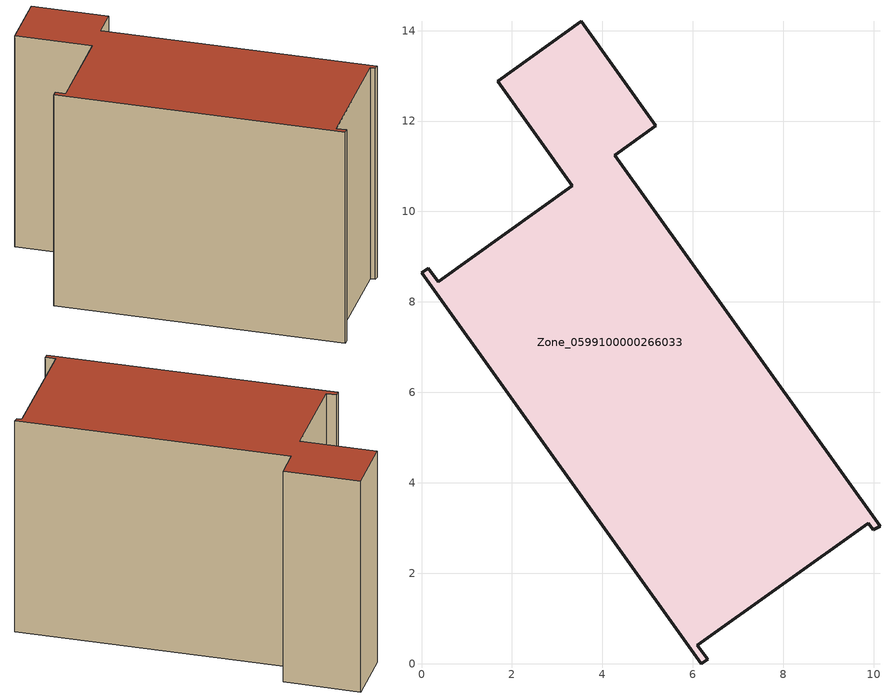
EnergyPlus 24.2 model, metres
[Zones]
Zone_0599100000266033
 floor ground (C_G): 3.34,10.57 1.69,12.88 3.53,14.21 5.18,11.9 4.27,11.24 10.14,3.04 9.99,2.96 9.88,3.11 6.1,0.41 6.33,0.1 6.19,0 0,8.65 0.15,8.75 0.37,8.45 z0
 wall outside (C_F): 5.18,11.9 3.53,14.21 1.69,12.88 3.34,10.57 0.37,8.45 0.15,8.75 0,8.65 6.19,0 6.33,0.1 6.1,0.41 9.88,3.11 9.99,2.96 10.14,3.04 4.27,11.24 5.18,11.9 z0:8.46
 roof outside (C_R): 10.14,3.04 4.27,11.24 5.18,11.9 3.53,14.21 1.69,12.88 3.34,10.57 0.37,8.45 0.15,8.75 0,8.65 6.19,0 6.33,0.1 6.1,0.41 9.88,3.11 9.99,2.96 z8.46
[BUILDING]
Pand.0599100000266033: North Axis=0; Terrain=City; Loads Convergence Tolerance Value=0.04; Temperature Convergence Tolerance Value=0.4; Solar Distribution=FullExterior; Maximum Number of Warmup Days=25; Minimum Number of Warmup Days=1
[Site:Location]
Rotterdam.The.Hague.AP_ZH_NLD Design_Conditions: Latitude=51.96; Longitude=4.45; Time Zone=1; Elevation=-4.5
[SITE:GROUNDTEMPERATURE:BUILDINGSURFACE]
18, 18, 18, 18, 18, 18, 18, 18, 18, 18, 18, 18
[MATERIAL] Thermal Absorptance=0.9; Solar Absorptance=0.7; Visible Absorptance=0.7
Name | Roughness | Thickness | Conductivity | Density | Specific Heat
G.TI.1975-1991 | MediumSmooth | 0.15 | 0.288461 | 540 | 1210
F.TI.1975-1991 | Rough | 0.3 | 0.230769 | 1920 | 840
R.TI.1975-1991 | MediumRough | 0.2 | 0.153846 | 1500 | 1000
[CONSTRUCTION]
C_G: G.TI.1975-1991
C_F: F.TI.1975-1991
C_R: R.TI.1975-1991
[ZONE]
Zone_0599100000266033: Type=1; Multiplier=1; Ceiling Height=Autocalculate; Volume=Autocalculate; Floor Area=autocalculate; Part of Total Floor Area=Yes
[ZONEINFILTRATION:DESIGNFLOWRATE]
Infil_Zone_0599100000266033: Zone or ZoneList or Space or SpaceList=Zone_0599100000266033; Schedule=AlwaysOn; Design Flow Rate Calculation Method=Flow/Area; Flow Rate per Floor Area=0.003; Constant Term Coefficient=1; Temperature Term Coefficient=0; Velocity Term Coefficient=0; Velocity Squared Term Coefficient=0
[HVACTEMPLATE:ZONE:IDEALLOADSAIRSYSTEM]
Zone_0599100000266033: Maximum Heating Supply Air Temperature=50; Minimum Cooling Supply Air Temperature=13; Maximum Heating Supply Air Humidity Ratio=0.0156; Minimum Cooling Supply Air Humidity Ratio=0.0077; Heating Limit=NoLimit; Cooling Limit=NoLimit; Dehumidification Control Type=ConstantSensibleHeatRatio; Cooling Sensible Heat Ratio=0.7; Dehumidification Setpoint=60; Humidification Control Type=None; Humidification Setpoint=30; Outdoor Air Method=None; Outdoor Air Flow Rate per Person=0.00944; Outdoor Air Flow Rate per Zone Floor Area=0; Outdoor Air Flow Rate per Zone=0; Demand Controlled Ventilation Type=None; Outdoor Air Economizer Type=NoEconomizer; Heat Recovery Type=None; Sensible Heat Recovery Effectiveness=0.7; Latent Heat Recovery Effectiveness=0.65
[ZONECONTROL:THERMOSTAT]
ThermostatControl_Zone_0599100000266033: Zone or ZoneList=Zone_0599100000266033; Control Type Schedule=DualSetpointControlType; Control 1=Thermostat_Zone_0599100000266033; Temperature Difference Between Cutout And Setpoint=0
[THERMOSTATSETPOINT:DUALSETPOINT]
Thermostat_Zone_0599100000266033: Heating Setpoint Temperature Schedule=HeatingSetpoint_Zone_0599100000266033; Cooling Setpoint Temperature Schedule=CoolingSetpoint_Zone_0599100000266033
[SCHEDULE:COMPACT]
HeatingSetpoint_Zone_0599100000266033: Through: 12/31, For: AllDays, Until: 24:00, 21
CoolingSetpoint_Zone_0599100000266033: Through: 12/31, For: AllDays, Until: 24:00, 24
DualSetpointControlType: Through: 12/31, For: AllDays, Until: 24:00, 4
AlwaysOn: Through: 12/31, For: AllDays, Until: 24:00, 1
